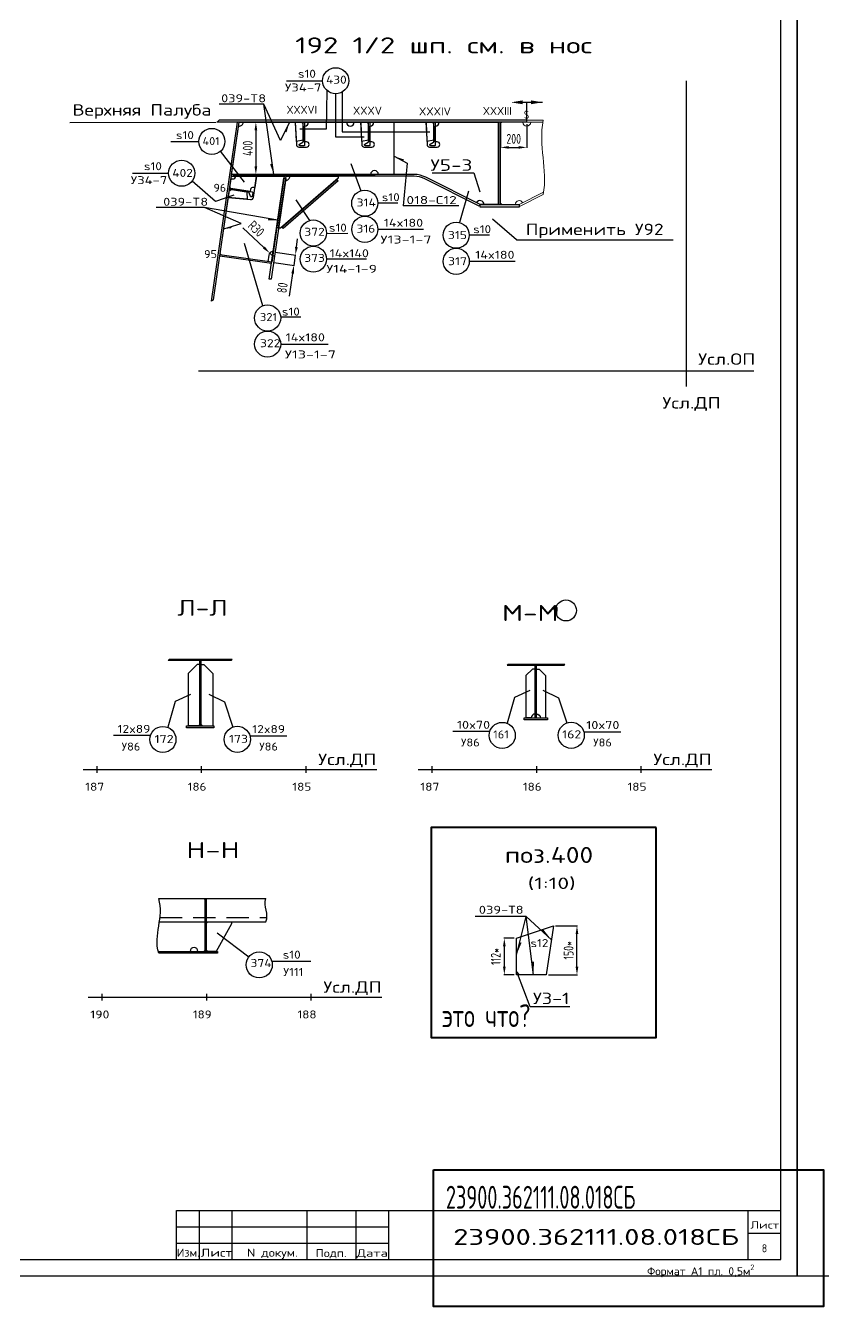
# Model space of a CAD drawing. Header units: millimetres. Extents: x -438477 to 631584, y 118817 to 676146.
# Drawn here: x 317072 to 323177, y 333775 to 343579 of the extents above; entities that cross this region are included whole.
import ezdxf
from ezdxf.enums import TextEntityAlignment as Align

# ---------------------------------------------------------------- set-up
doc = ezdxf.new("R2010")
doc.units = ezdxf.units.MM
for name, pattern in [('AVEVASOLID', [7.5, 7.5]), ('AVEVASOLIDWIDE', [7.5, 7.5]), ('DASHED', [2.546053, 1.697368, -0.848684])]:
    doc.linetypes.add(name, pattern=pattern)
doc.layers.get('Defpoints').update_dxf_attribs({"linetype": 'CONTINUOUS'})
for name, color, linetype in [('-1102', 7, 'CONTINUOUS'), ('20_1', 1, 'CONTINUOUS'), ('20_FORMAT', 140, 'CONTINUOUS'), ('20_POZ', 4, 'CONTINUOUS'), ('20_TEXT', 1, 'CONTINUOUS')]:
    doc.layers.add(name, color=color, linetype=linetype)
doc.styles.add('SIMPLEX', font='simplex.shx', dxfattribs={"width": 0.7})
doc.styles.add('НАДПИСИ_МЕЛК1', font='eskd_win.shx', dxfattribs={"width": 0.8, "height": 4})
doc.dimstyles.new('Lineyny', dxfattribs={"dimscale": 30, "dimtxt": 3, "dimasz": 2.5, "dimexe": 0.18, "dimexo": 0.625, "dimgap": 1, "dimtad": 1, "dimdec": 0, "dimlfac": -1, "dimzin": 0, "dimtxsty": 'SIMPLEX', "dimcen": 0, "dimdle": 0.38, "dimclrd": 2, "dimclre": 2, "dimclrt": 2, "dimadec": 0, "dimazin": 0, "dimtfac": 1, "dimtdec": 0, "dimtmove": 0, "dimatfit": 0, "dimfxl": 1, "dimtolj": 1, "dimtzin": 0, "dimlwd": -1, "dimarcsym": 0})

# ---------------------------------------------------------------- blocks, each defined once
blk = doc.blocks.new('*D118')
at = {"layer": '20_1', "color": 2, "lineweight": -2, "ltscale": 25, "transparency": 16777216}
for p, q in [((320811.7, 336592.7), (320730.8, 336592.7)), ((320811.7, 336312.6), (320730.8, 336312.6))]:
    blk.add_line(p, q, dxfattribs=at)
at = {"layer": '20_1', "color": 2, "ltscale": 25, "transparency": 16777216}
blk.add_line((320735.3, 336530.2), (320735.3, 336375.1), dxfattribs=at)
for points in [[(320745.7, 336530.2), (320724.9, 336530.2), (320735.3, 336592.7)], [(320724.9, 336375.1), (320745.7, 336375.1), (320735.3, 336312.6)]]:
    blk.add_solid(points, dxfattribs=at)
at = {"layer": 'Defpoints', "color": 0, "ltscale": 25, "transparency": 16777216}
for p in [(320827.4, 336592.7), (320735.3, 336312.6), (320827.4, 336312.6)]:
    blk.add_point(p, dxfattribs=at)
at = {"layer": '20_1', "color": 2, "ltscale": 25, "transparency": 16777216, "insert": (320669.9, 336452.6), "char_height": 75, "attachment_point": 5, "rotation": 90, "style": 'SIMPLEX'}
blk.add_mtext('\\A1;112*', dxfattribs=at)
blk = doc.blocks.new('*D119')
at = {"layer": '20_1', "color": 2, "lineweight": -2, "ltscale": 25, "transparency": 16777216}
for p, q in [((321126.7, 336687.6), (321295.8, 336687.6)), ((321072.1, 336312.6), (321295.8, 336312.6))]:
    blk.add_line(p, q, dxfattribs=at)
at = {"layer": '20_1', "color": 2, "ltscale": 25, "transparency": 16777216}
blk.add_line((321291.3, 336375.1), (321291.3, 336625.1), dxfattribs=at)
for points in [[(321301.7, 336625.1), (321280.9, 336625.1), (321291.3, 336687.6)], [(321280.9, 336375.1), (321301.7, 336375.1), (321291.3, 336312.6)]]:
    blk.add_solid(points, dxfattribs=at)
at = {"layer": 'Defpoints', "color": 0, "ltscale": 25, "transparency": 16777216}
for p in [(321111.1, 336687.6), (321291.3, 336687.6), (321056.4, 336312.6)]:
    blk.add_point(p, dxfattribs=at)
at = {"layer": '20_1', "color": 2, "ltscale": 25, "transparency": 16777216, "insert": (321227.2, 336500.1), "char_height": 75, "attachment_point": 5, "rotation": 90, "style": 'SIMPLEX'}
blk.add_mtext('\\A1;150*', dxfattribs=at)
blk = doc.blocks.new('*D123')
at = {"layer": '20_1', "color": 2, "ltscale": 25, "transparency": 16777216}
blk.add_line((318833.9, 342776.7), (318833.9, 342501.7), dxfattribs=at)
at = {"layer": '20_1', "color": 2, "lineweight": -2, "ltscale": 25, "transparency": 16777216}
for p, q in [((318839.2, 342839.2), (318838.4, 342839.2)), ((318839.2, 342439.2), (318838.4, 342439.2))]:
    blk.add_line(p, q, dxfattribs=at)
at = {"layer": '20_1', "color": 2, "ltscale": 25, "transparency": 16777216}
for points in [[(318844.4, 342776.7), (318823.5, 342776.7), (318833.9, 342839.2)], [(318823.5, 342501.7), (318844.4, 342501.7), (318833.9, 342439.2)]]:
    blk.add_solid(points, dxfattribs=at)
at = {"layer": 'Defpoints', "color": 0, "ltscale": 25, "transparency": 16777216}
for p in [(318823.6, 342839.2), (318823.6, 342439.2), (318833.9, 342439.2)]:
    blk.add_point(p, dxfattribs=at)
at = {"layer": '20_1', "color": 2, "ltscale": 25, "transparency": 16777216, "insert": (318771.4, 342639.2), "char_height": 75, "attachment_point": 5, "rotation": 90, "style": 'SIMPLEX'}
blk.add_mtext('\\A1;400', dxfattribs=at)
blk = doc.blocks.new('*D124')
at = {"layer": '20_1', "color": 2, "ltscale": 25, "transparency": 16777216}
for p, q in [((319144.7, 341883.5), (319153.7, 341945.4)), ((319135.7, 341821.7), (319124.2, 341742.5)), ((319115.2, 341680.7), (319089.9, 341507))]:
    blk.add_line(p, q, dxfattribs=at)
at = {"layer": '20_1', "color": 2, "lineweight": -2, "ltscale": 25, "transparency": 16777216}
for p, q in [((318982, 341844.1), (319140.2, 341821)), ((318970.4, 341764.9), (319128.6, 341741.9))]:
    blk.add_line(p, q, dxfattribs=at)
at = {"layer": '20_1', "color": 2, "ltscale": 25, "transparency": 16777216}
for points in [[(319134.4, 341885), (319155, 341882), (319135.7, 341821.7)], [(319125.5, 341679.2), (319104.9, 341682.2), (319124.2, 341742.5)]]:
    blk.add_solid(points, dxfattribs=at)
at = {"layer": 'Defpoints', "color": 0, "ltscale": 25, "transparency": 16777216}
for p in [(318966.5, 341846.3), (318955, 341767.2), (319124.2, 341742.5)]:
    blk.add_point(p, dxfattribs=at)
at = {"layer": '20_1', "color": 2, "ltscale": 25, "transparency": 16777216, "insert": (319036.2, 341571.9), "char_height": 75, "attachment_point": 5, "rotation": 81.71151, "style": 'SIMPLEX'}
blk.add_mtext('\\A1;80', dxfattribs=at)
blk = doc.blocks.new('*D125')
at = {"layer": '20_1', "color": 2, "ltscale": 25, "transparency": 16777216}
for p, q in [((318895, 341880.3), (318735.2, 342031.7)), ((318962.2, 341816.7), (318940.4, 341837.3))]:
    blk.add_line(p, q, dxfattribs=at)
blk.add_solid([(318887.9, 341872.7), (318902.2, 341887.8), (318940.4, 341837.3)], dxfattribs=at)
at = {"layer": '20_1', "color": 2, "ltscale": 25, "transparency": 16777216, "insert": (318836.5, 342024), "char_height": 75, "attachment_point": 5, "rotation": 316.55566, "style": 'SIMPLEX'}
blk.add_mtext('\\A1;R30', dxfattribs=at)
blk = doc.blocks.new('*D142')
at = {"layer": '20_1', "color": 2, "lineweight": -2, "ltscale": 25, "transparency": 16777216}
for p, q in [((320706.9, 342823.6), (320706.9, 342641.9)), ((320906.9, 342823.6), (320906.9, 342641.9))]:
    blk.add_line(p, q, dxfattribs=at)
at = {"layer": '20_1', "color": 2, "ltscale": 25, "transparency": 16777216}
blk.add_line((320769.4, 342646.4), (320844.4, 342646.4), dxfattribs=at)
for points in [[(320769.4, 342656.8), (320769.4, 342636), (320706.9, 342646.4)], [(320844.4, 342636), (320844.4, 342656.8), (320906.9, 342646.4)]]:
    blk.add_solid(points, dxfattribs=at)
at = {"layer": 'Defpoints', "color": 0, "ltscale": 25, "transparency": 16777216}
for p in [(320706.9, 342839.2), (320906.9, 342839.2), (320906.9, 342646.4)]:
    blk.add_point(p, dxfattribs=at)
at = {"layer": '20_1', "color": 2, "ltscale": 25, "transparency": 16777216, "insert": (320806.9, 342711.8), "char_height": 75, "attachment_point": 5, "style": 'SIMPLEX'}
blk.add_mtext('\\A1;200', dxfattribs=at)

msp = doc.modelspace()

# ---------------------------------------------------------------- hatches: boundary and pattern name
at = {"layer": '20_1'}
for points in [[(319056.454, 342768.753), (319068.909, 342761.746), (319090.553, 342839.181)], [(319960.594, 342541.339), (319968.189, 342553.444), (319891.876, 342578.764)], [(318960.331, 342521.292), (318942.623, 342517.651), (318971.804, 342439.197)], [(318927.082, 342089.21), (318928.668, 342101.769), (319001.882, 342089.262)], [(318648.607, 342028.696), (318644.623, 342040.069), (318587.876, 342022.008)], [(321021.616, 336648.374), (321032.84, 336660.694), (321095.538, 336581.027)], [(320850.726, 336561.588), (320866.931, 336557.695), (320827.368, 336464.354)], [(320946.426, 336412.29), (320962.99, 336414.136), (320957.499, 336312.905)]]:
    msp.add_hatch(color=6, dxfattribs=at).paths.add_polyline_path(points)

# ---------------------------------------------------------------- linework, layer by layer
at = {"layer": '-1102', "color": 92, "linetype": 'AVEVASOLID', "lineweight": 0}
msp.add_line((318445.599, 336896.341), (318090.167, 336896.341), dxfattribs=at)
at = {"layer": '20_1', "ltscale": 0.2}
for p, q in [((322129.76, 340815.14), (322129.76, 343156.048)), ((318394.642, 340934.991), (322643.557, 340934.991)), ((317511.85, 337884.584), (319758.361, 337884.584)), ((320076.864, 337884.584), (322323.375, 337884.584)), ((317551.595, 336141.347), (319798.105, 336141.347))]:
    msp.add_line(p, q, dxfattribs=at)
at = {"layer": '20_1', "color": 6}
for p, q in [((318894.042, 342977.339), (318552.881, 342977.339)), ((318971.804, 342439.197), (318894.042, 342977.339)), ((318894.042, 342977.339), (318894.042, 342977.339)), ((320387.992, 342199.528), (319961.732, 342199.528)), ((320903.204, 336759.876), (320512.519, 336759.876)), ((320827.411, 336463.936, -2868.754), (320903.204, 336759.876)), ((321095.925, 336580.864, -2868.754), (320903.204, 336759.876)), ((320957.697, 336312.534), (320903.204, 336759.876))]:
    msp.add_line(p, q, dxfattribs=at)
at = {"layer": '20_1', "color": 0, "ltscale": 25}
for p, q in [((318551.825, 342854.175), (318536.49, 342839.178)), ((318508.925, 341479.988), (318493.26, 341469.495)), ((318162.771, 338719.071), (318170.268, 338727.073)), ((318644.096, 338719.071), (318651.593, 338727.073)), ((320757.505, 338683.614), (320764.32, 338691.614)), ((321192.249, 338683.614), (321199.065, 338691.614)), ((318360.589, 336477.927), (318090.167, 336477.927))]:
    msp.add_line(p, q, dxfattribs=at)
at = {"layer": '20_1', "color": 0, "linetype": 'AVEVASOLID'}
for p, q in [((320906.866, 342854.175), (318551.825, 342854.175)), ((320906.866, 342839.178), (318536.49, 342839.178)), ((320691.876, 342209.173), (320691.876, 342839.178)), ((320706.866, 342209.173), (320706.866, 342839.178)), ((320706.866, 342209.155), (320706.866, 342839.178)), ((320691.876, 342209.167), (320549.371, 342209.167)), ((318953.521, 341757.3), (318557.72, 341814.96)), ((318936.236, 341638.556), (318962.188, 341816.675)), ((318644.096, 338719.071), (318162.771, 338719.071)), ((318651.593, 338727.073), (318170.268, 338727.073)), ((318403.853, 338219.071), (318403.853, 338719.071)), ((318415.852, 338219.071), (318415.852, 338719.071)), ((320970.857, 338279.394), (320970.857, 338683.614)), ((320980.854, 338279.394), (320980.854, 338683.614)), ((318445.599, 336886.447), (318435.589, 336896.341)), ((318445.599, 336500.516), (318445.599, 336896.341)), ((318445.599, 336492.075), (318445.599, 336896.292)), ((318455.597, 336492.075), (318455.597, 336896.292)), ((318086.299, 336492.075), (318445.599, 336492.075)), ((318435.589, 336492.075), (318445.599, 336501.972))]:
    msp.add_line(p, q, dxfattribs=at)
at = {"layer": '20_1', "color": 252, "linetype": 'AVEVASOLID', "lineweight": 0}
for p, q in [((321032.902, 342854.175), (320906.866, 342854.175)), ((320706.866, 342829.175), (320716.876, 342839.178)), ((321030.171, 342839.178), (320906.866, 342839.178)), ((320716.876, 342209.155), (320706.866, 342219.159))]:
    msp.add_line(p, q, dxfattribs=at)
at = {"layer": '20_1', "color": 92, "linetype": 'AVEVASOLIDWIDE', "lineweight": 25}
msp.add_line((318706.866, 342839.178), (318536.49, 342839.178), dxfattribs=at)
at = {"layer": '20_1', "linetype": 'AVEVASOLID'}
for p, q in [((318648.614, 342439.197), (318706.866, 342839.178)), ((320681.866, 342839.178), (320691.876, 342829.175)), ((318646.587, 342425.195), (319050.787, 342425.195)), ((319050.787, 342425.195), (318954.961, 341767.193)), ((318767.51, 342249.383), (318622.93, 342262.744)), ((318630.254, 342313.159), (318641.607, 342321.612)), ((318765.289, 342303.595), (318767.51, 342249.383)), ((318954.961, 341767.193), (318559.161, 341824.853)), ((318569.048, 341823.413), (318560.601, 341834.747)), ((318403.853, 338229.069), (318403.853, 338689.072)), ((318415.852, 338229.069), (318415.852, 338689.072)), ((320970.824, 338309.078), (320970.857, 338653.344)), ((320980.887, 338309.081), (320980.854, 338653.344)), ((318314.851, 338620.072), (318314.851, 338219.071)), ((318504.854, 338620.072), (318504.854, 338219.071)), ((320900.849, 338603.866), (320900.849, 338279.394)), ((321050.849, 338603.866), (321050.849, 338279.394)), ((320827.368, 336592.682), (321111.059, 336687.584)), ((321111.059, 336687.584), (321056.432, 336312.561)), ((320827.368, 336312.561), (320827.368, 336592.682)), ((320852.361, 336312.561), (320827.368, 336337.563)), ((321056.432, 336312.561), (320827.368, 336312.561))]:
    msp.add_line(p, q, dxfattribs=at)
at = {"layer": '20_1', "ltscale": 25}
for p, q in [((318706.866, 342839.181), (320691.876, 342839.181)), ((320691.876, 342209.177), (320691.876, 342839.181)), ((318560.601, 341834.747), (318643.676, 342405.206)), ((320549.371, 342209.177), (320691.876, 342209.177))]:
    msp.add_line(p, q, dxfattribs=at)
at = {"layer": '20_1', "color": 92, "linetype": 'AVEVASOLID', "lineweight": 0}
for p, q in [((318706.866, 342839.178), (320691.876, 342839.178)), ((320706.866, 342839.178), (321030.171, 342839.178)), ((318559.161, 341824.853), (318646.587, 342425.195)), ((318622.93, 342262.744), (318631.695, 342323.053)), ((318631.695, 342323.053), (318765.289, 342303.595)), ((318954.961, 341767.193), (318559.161, 341824.853))]:
    msp.add_line(p, q, dxfattribs=at)
at = {"layer": '20_1', "color": 6, "linetype": 'AVEVASOLID'}
msp.add_line((319891.876, 342439.197), (319891.876, 342839.178), dxfattribs=at)
at = {"layer": '20_1'}
for q in [(320645.611, 342098.158), (322027.471, 341937.716)]:
    msp.add_line((320829.651, 341937.716), q, dxfattribs=at)
at = {"layer": '20_1', "color": 0, "linetype": 'AVEVASOLIDWIDE'}
for p, q in [((320757.505, 338683.614), (321192.249, 338683.614)), ((320764.32, 338691.614), (321199.065, 338691.614)), ((318090.182, 336896.292), (318911.351, 336896.292))]:
    msp.add_line(p, q, dxfattribs=at)
at = {"layer": '20_1', "color": 4}
msp.add_line((318227.063, 334383.858), (319852.063, 334383.858), dxfattribs=at)
at = {"layer": '20_1', "color": 6}
for points in [[(319090.553, 342839.181), (319022.355, 342698.325), (319022.355, 342698.325), (318894.042, 342977.339)], [(319891.876, 342578.764), (319991.686, 342524.517), (319991.686, 342524.517), (319961.732, 342199.528)], [(319001.882, 342089.262), (318440.299, 342185.195), (318440.299, 342185.195), (318071.796, 342185.195)], [(318587.876, 342022.008), (318720.701, 342064.283), (318720.701, 342064.283), (318440.299, 342185.195)]]:
    msp.add_lwpolyline(points, dxfattribs=at)
at = {"layer": '20_1'}
for points in [[(320826.866, 342991.477), (321026.866, 342991.477)], [(320906.866, 342839.184), (320906.866, 342991.477)]]:
    msp.add_lwpolyline(points, dxfattribs=at)
at = {"layer": '20_1', "ltscale": 10}
msp.add_lwpolyline([(317411.435, 342837.234), (318531.3, 342839.168)], dxfattribs=at)
at = {"layer": '20_1', "color": 0, "linetype": 'AVEVASOLIDWIDE'}
for points in [[(318493.26, 341469.495), (318692.73, 342839.178)], [(318508.925, 341479.988), (318706.866, 342839.178)]]:
    msp.add_lwpolyline(points, dxfattribs=at)
at = {"layer": '20_1', "linetype": 'AVEVASOLID'}
for points in [[(319134.869, 342839.178), (319143.877, 342668.127, 0.39888638), (319163.848, 342649.176), (319221.856, 342649.176, 0.99993891), (319221.856, 342689.178), (319206.866, 342689.178), (319206.866, 342809.173, 0.41414613), (319236.871, 342839.178, 0.41414613)], [(319634.869, 342839.178), (319643.877, 342668.127, 0.39888638), (319663.848, 342649.176), (319721.856, 342649.176, 0.99993891), (319721.856, 342689.178), (319706.866, 342689.178), (319706.866, 342809.173, 0.41414613), (319736.871, 342839.178, 0.41414613)], [(320134.869, 342839.178), (320143.877, 342668.127, 0.39888638), (320163.848, 342649.176), (320221.856, 342649.176, 0.99993891), (320221.856, 342689.178), (320206.866, 342689.178), (320206.866, 342809.173, 0.41414613), (320236.871, 342839.178, 0.41414613)], [(318622.906, 342262.689), (318793.487, 342246.997, 0.39873293), (318815.118, 342264.032), (318838.58, 342425.195)], [(318791.338, 342308.917), (318642.901, 342330.536), (318634.429, 342341.876), (318643.658, 342405.206), (318658.599, 342405.206, 0.41399875), (318678.619, 342425.207), (318678.619, 342425.226), (318838.58, 342425.226), (318826.08, 342339.245), (318816.168, 342340.692, 0.41458631), (318793.511, 342323.773), (318791.338, 342308.917)], [(320549.371, 342209.167), (320134.283, 342417.877, 0.11701013), (320044.439, 342439.197), (318648.614, 342439.197)], [(320549.371, 342209.167), (320543.072, 342196.661), (320127.984, 342405.371, 0.11702403), (320044.439, 342425.195), (319741.876, 342425.195), (319741.876, 342439.197)], [(318966.509, 341846.362, 0.41416183), (318932.501, 341820.996), (318925.298, 341771.521)], [(320970.857, 338309.078, 0.41419676), (320940.852, 338279.394), (320900.849, 338279.394)], [(320980.854, 338309.081, -0.41417497), (321010.859, 338279.394), (321050.849, 338279.394)]]:
    msp.add_lwpolyline(points, format="xyb", dxfattribs=at)
for points in [[(319194.878, 342704.175), (319194.878, 342827.179), (319184.869, 342838.177), (319135.87, 342838.177), (319143.487, 342694.177), (319194.878, 342704.175)], [(319694.878, 342704.175), (319694.878, 342827.179), (319684.869, 342838.177), (319635.87, 342838.177), (319643.487, 342694.177), (319694.878, 342704.175)], [(320194.878, 342704.175), (320194.878, 342827.179), (320184.869, 342838.177), (320135.87, 342838.177), (320143.487, 342694.177), (320194.878, 342704.175)], [(319741.876, 342439.197), (319741.876, 342425.195), (318663.628, 342425.195), (318663.628, 342439.197), (319741.876, 342439.197)], [(319048.638, 342410.351), (319062.481, 342408.337), (318976.031, 341814.648), (318962.188, 341816.669), (319048.638, 342410.351)], [(319007.305, 342029.37), (319018.023, 342103.027), (319064.947, 342425.195)], [(319464.947, 342425.195), (319464.947, 342410.193), (319022.149, 342027.209), (319007.305, 342029.37)], [(319453.594, 342400.384), (319462.75, 342389.795), (319042.657, 342026.434), (319033.502, 342037.024), (319453.594, 342400.384)], [(319064.947, 342425.195), (319302.935, 342425.195), (319464.947, 342425.195)], [(320691.876, 342219.171), (320691.656, 342219.165), (320681.866, 342209.167)], [(318403.853, 338689.072), (318383.858, 338689.072), (318314.851, 338620.072)], [(318415.852, 338689.072), (318435.847, 338689.072), (318504.854, 338620.072)], [(320970.857, 338653.344), (320950.849, 338653.344), (320900.849, 338603.866)], [(320980.854, 338653.344), (321000.849, 338653.344), (321050.849, 338603.866)], [(318403.853, 338229.069), (318393.855, 338219.071), (318314.851, 338219.071)], [(318415.852, 338229.069), (318425.85, 338219.071), (318504.854, 338219.071)], [(317615.852, 337909.584), (317615.852, 337859.584)], [(318415.852, 337909.584), (318415.852, 337859.584)], [(319215.852, 337909.584), (319215.852, 337859.584)], [(320180.866, 337909.584), (320180.866, 337859.584)], [(320980.866, 337909.584), (320980.866, 337859.584)], [(321780.866, 337909.584), (321780.866, 337859.584)], [(318465.594, 336718.216), (318648.602, 336718.216), (318648.602, 336703.372), (318530.597, 336492.075), (318465.594, 336492.075), (318455.597, 336501.975), (318455.597, 336708.319), (318465.594, 336718.216)], [(317655.597, 336166.347), (317655.597, 336116.347)], [(318455.597, 336166.347), (318455.597, 336116.347)], [(319255.597, 336166.347), (319255.597, 336116.347)]]:
    msp.add_lwpolyline(points, dxfattribs=at)
at = {"layer": '20_1', "color": 0, "linetype": 'AVEVASOLID'}
for points in [[(319206.866, 342839.178), (319206.866, 342666.174, -0.41398969), (319199.859, 342659.173), (319171.856, 342659.173, -0.7671572), (319168.365, 342672.241), (319192.364, 342686.096, 0.26816344), (319195.855, 342692.157), (319195.855, 342839.178)], [(319706.866, 342839.178), (319706.866, 342666.174, -0.41398969), (319699.859, 342659.173), (319671.856, 342659.173, -0.7671572), (319668.365, 342672.241), (319692.364, 342686.096, 0.26816344), (319695.855, 342692.157), (319695.855, 342839.178)], [(320206.866, 342839.178), (320206.866, 342666.174, -0.41398969), (320199.859, 342659.173), (320171.856, 342659.173, -0.7671572), (320168.365, 342672.241), (320192.364, 342686.096, 0.26816344), (320195.855, 342692.157), (320195.855, 342839.178)], [(318633.013, 342331.976), (318804.205, 342307.043, -0.41450068), (318810.113, 342299.109), (318806.377, 342273.382, -0.76609468), (318792.925, 342271.802), (318782.696, 342297.546, 0.26793015), (318777.203, 342301.886), (318631.695, 342323.071)]]:
    msp.add_lwpolyline(points, format="xyb", dxfattribs=at)
for points in [[(320691.876, 342839.178), (320691.876, 342209.173), (320691.876, 342209.167)], [(320549.371, 342209.173), (320849.371, 342209.173), (320849.371, 342189.178), (320549.371, 342189.178), (320549.371, 342209.173)], [(318936.236, 341638.556), (318962.188, 341816.675), (318976.031, 341814.654), (318950.079, 341636.536), (318936.236, 341638.556)], [(320885.859, 338279.394), (321065.852, 338279.394), (321065.852, 338265.249), (320885.859, 338265.249), (320885.859, 338279.394)], [(318301.997, 338219.071), (318513.423, 338219.071), (318513.423, 338203.071), (318301.997, 338203.071), (318301.997, 338219.071)], [(318095.802, 336718.216), (318911.351, 336718.216)], [(318360.589, 336492.075), (318540.594, 336492.075), (318540.594, 336477.927), (318360.589, 336477.927), (318360.589, 336492.075)]]:
    msp.add_lwpolyline(points, dxfattribs=at)
at = {"layer": '20_1', "color": 4, "ltscale": 0.5}
msp.add_lwpolyline([(320182.802, 342451.034), (320502.441, 342451.034), (320547.253, 342305.098)], dxfattribs=at)
at = {"layer": '20_1', "color": 252, "linetype": 'AVEVASOLID', "lineweight": 0}
msp.add_lwpolyline([(321035.815, 342303.015), (320848.956, 342209.155), (320706.866, 342209.155)], dxfattribs=at)
msp.add_lwpolyline([(321032.902, 342285.883), (320855.254, 342196.643, -0.11664588), (320848.956, 342195.154), (320848.907, 342195.154), (320848.907, 342209.155)], format="xyb", dxfattribs=at)
at = {"layer": '20_1', "color": 30, "lineweight": 40, "ltscale": 25}
for points in [[(321896.977, 337441.005), (320174.369, 337441.005), (320174.369, 335833.8), (321896.977, 335833.8)], [(320194.305, 334819.66), (323176.694, 334819.66), (323176.694, 333774.59), (320194.305, 333774.59)]]:
    msp.add_lwpolyline(points, close=True, dxfattribs=at)
at = {"layer": '20_1', "color": 0, "linetype": 'DASHED', "ltscale": 100}
msp.add_lwpolyline([(318100.107, 336751.2), (318918.645, 336751.2)], dxfattribs=at)
at = {"layer": '20_1', "color": 4, "ltscale": 0.2}
msp.add_lwpolyline([(321237.337, 336066.363), (320932.145, 336066.363), (320836.632, 336322.131)], dxfattribs=at)
at = {"layer": '20_1', "color": 2, "ltscale": 20}
msp.add_circle((321207.007, 339101.834), 80, dxfattribs=at)
at = {"layer": '20_1', "linetype": 'AVEVASOLID'}
for centre, radius, start, end in [((318706.866, 342839.181), 30.003, 261.7149353, 359.9958191), ((319556.866, 342839.184), 30.005, 180.0093231, 359.9906616), ((319741.851, 342439.197), 29.993, 0, 180), ((319064.947, 342425.198), 30.003, 261.7149353, 359.9958191), ((320549.371, 342209.177), 29.991, 359.982666, 153.3167114)]:
    msp.add_arc(centre, radius, start, end, dxfattribs=at)
at = {"layer": '20_1', "color": 252, "linetype": 'AVEVASOLID', "lineweight": 0}
for centre, radius, start, end in [((320906.866, 342839.184), 30.005, 180.0093231, 359.9906616), ((320848.907, 342209.125), 30.002, 26.6758442, 179.9437714)]:
    msp.add_arc(centre, radius, start, end, dxfattribs=at)
at = {"layer": '20_1', "color": 0, "linetype": 'AVEVASOLID'}
msp.add_arc((318360.589, 336491.76), 30, 0.5991719, 179.4008331, dxfattribs=at)
at = {"layer": '20_1', "color": 252, "lineweight": 0, "ltscale": 25}
msp.add_open_spline([(321032.902, 342854.175), (320994.373, 342657.771), (321069.131, 342480.652), (321032.902, 342285.883)], degree=3, dxfattribs=at)
at = {"layer": '20_1', "color": 0, "ltscale": 25}
for points in [[(318090.167, 336477.927), (318047.037, 336620.527), (318135.021, 336751.2), (318090.167, 336896.341)], [(318911.351, 336718.216), (318936.079, 336779.818), (318890.074, 336836.174), (318911.351, 336896.292)]]:
    msp.add_open_spline(points, degree=3, dxfattribs=at)
at = {"layer": '20_1'}
for points in [[(320874.366, 343006.06), (320874.366, 342976.894), (320786.866, 342991.477)], [(320939.366, 343006.06), (320939.366, 342976.894), (321026.866, 342991.477)]]:
    msp.add_solid(points, dxfattribs=at)
at = {"layer": '20_1', "color": 2, "ltscale": 0.2}
msp.add_solid([(321145.078, 339126.611), (321103.335, 339120.816), (321138.906, 339059.854)], dxfattribs=at)
at = {"layer": '20_FORMAT', "color": 7}
for p, q in [((318227.063, 334133.858), (318227.063, 334508.858)), ((318227.063, 334508.858), (322852.063, 334508.858)), ((318402.063, 334133.858), (318402.063, 334508.858)), ((318652.063, 334133.858), (318652.063, 334508.858)), ((319227.063, 334133.858), (319227.063, 334508.858)), ((319602.063, 334133.858), (319602.063, 334508.858)), ((319852.063, 334133.858), (319852.063, 334508.858)), ((322602.063, 334133.858), (322602.063, 334508.858)), ((322602.063, 334333.858), (322852.063, 334333.858)), ((318227.063, 334258.858), (319852.063, 334258.858))]:
    msp.add_line(p, q, dxfattribs=at)
at = {"layer": '20_FORMAT', "color": 4}
for points in [[(301952.063, 334008.858), (322977.063, 334008.858), (322977.063, 348858.858), (301952.063, 348858.858)], [(322977.063, 334008.858), (344002.063, 334008.858), (344002.063, 348858.858), (322977.063, 348858.858)]]:
    msp.add_lwpolyline(points, close=True, dxfattribs=at)
at = {"layer": '20_FORMAT', "color": 7}
msp.add_lwpolyline([(302452.063, 334133.858), (322852.063, 334133.858), (322852.063, 348733.858), (302452.063, 348733.858)], close=True, dxfattribs=at)
at = {"layer": '20_POZ'}
for p, q in [((319068.644, 343156.61), (319344.354, 343156.61)), ((319377.516, 343082.227), (319371.883, 342785.329)), ((319444.354, 343056.61), (319444.354, 342727.184)), ((319493.715, 343069.641), (319493.715, 342765.138)), ((319371.883, 342785.329), (319171.33, 342785.329)), ((319493.715, 342765.138), (320166.455, 342765.138)), ((318183.453, 342691.961), (318397.049, 342691.961)), ((319444.354, 342727.184), (319662.814, 342727.184)), ((318747.017, 342380.234), (318563.818, 342617.517)), ((317890.166, 342448.711), (318165.875, 342448.711)), ((318526.098, 342232.827), (318345.647, 342388.408)), ((318664.879, 342281.898), (318526.098, 342232.827)), ((319921.389, 342219.217), (319767.328, 342219.217)), ((319537.353, 341988.415), (319373.344, 341985.024)), ((320106.346, 342019.104), (319767.686, 342019.104)), ((320117.847, 342019.104), (319767.686, 342019.104)), ((320620.88, 341974.219), (320466.818, 341974.219)), ((319680.621, 341790.715), (319373.516, 341790.715)), ((320805.836, 341774.106), (320467.176, 341774.106)), ((320817.337, 341774.106), (320467.176, 341774.106)), ((319177.697, 341345.98), (319023.635, 341345.98)), ((319387.513, 341136.791), (319023.697, 341136.791)), ((318538.507, 336634.358), (318780.984, 336450.976))]:
    msp.add_line(p, q, dxfattribs=at)
for points in [[(319560.458, 342523.378), (319637.006, 342314.509)], [(320460.978, 342311.172), (320392.702, 342070.811)], [(319140.207, 342244.558), (319243.122, 342085.984)], [(318888.015, 341434.108), (318746.785, 341910.17)], [(318333.139, 338458.621), (318215.971, 338403.61), (318159.036, 338207.135)], [(318473.166, 338460.921), (318593.106, 338402.039), (318658.18, 338209.198)], [(320930.07, 338489.876), (320812.902, 338434.865), (320755.967, 338238.39)], [(321028.693, 338492.176), (321148.632, 338433.294), (321213.707, 338240.452)], [(318026.229, 338143.51), (317744.318, 338143.51)], [(320623.16, 338174.765), (320341.249, 338174.765)], [(321626.113, 338171.367), (321344.202, 338171.367)], [(319070.586, 338140.113), (318788.675, 338140.113)], [(319253.898, 336413.995), (318956.21, 336413.995)]]:
    msp.add_lwpolyline(points, dxfattribs=at)
for centre in [(319444.354, 343156.61), (318497.049, 342691.961), (318265.875, 342448.711), (319667.328, 342219.217), (319273.516, 341990.715), (319667.686, 342019.104), (320366.818, 341974.219), (319273.516, 341790.715), (320367.176, 341774.106), (318923.774, 341340.72), (318923.774, 341140.72), (320719.474, 338145.286), (321247.395, 338146.298), (318122.543, 338114.032), (318691.868, 338115.043), (318859.404, 336388.925)]:
    msp.add_circle(centre, 100, dxfattribs=at)

# ---------------------------------------------------------------- texts
at = {"layer": '20_1', "color": 6, "ltscale": 20, "style": 'SIMPLEX'}
for s, p, p2 in [('039-T8', (318567.996, 342991.607), (318912.163, 342991.607)), ('039-T8', (318124.531, 342199.534), (318468.698, 342199.534)), ('018-С12', (319986.047, 342212.646), (320371.047, 342212.646))]:
    msp.add_text(s, height=61.25, dxfattribs=at).set_placement(p, p2, align=Align.ALIGNED)
at = {"layer": '20_1', "ltscale": 3, "style": 'SIMPLEX'}
for s, height, p, p2 in [('Верхняя Палуба', 87.5, (317431.092, 342889.488), (318493.592, 342889.488)), ('S', 61.25, (320884.794, 342866.108), (320925.627, 342866.108)), (' У5-3', 87.5, (320094.792, 342466.961), (320490.625, 342466.961)), ('Применить У92', 87.5, (320899.9, 341974.793), (321954.067, 341974.793)), ('Усл.ОП', 87.5, (322218.437, 340982.32), (322655.937, 340982.32)), ('Усл.ДП', 87.5, (321945.174, 340647.181), (322391.007, 340647.181)), ('Усл.ДП', 87.5, (319310.582, 337918.111), (319756.415, 337918.111)), ('Усл.ДП', 87.5, (321875.596, 337918.111), (322321.429, 337918.111)), ('Усл.ДП', 87.5, (319350.326, 336174.874), (319796.16, 336174.874)), ('У3-1', 87.5, (320954.394, 336088.488), (321233.56, 336088.488))]:
    msp.add_text(s, height=height, dxfattribs=at).set_placement(p, p2, align=Align.ALIGNED)
at = {"layer": '20_1', "style": 'SIMPLEX'}
for s, p, p2 in [('96', (318509.624, 342306.572), (318605.874, 342306.572)), ('95', (318437.438, 341798.827), (318536.605, 341798.827)), ('187', (317527.162, 337721.798), (317672.995, 337721.798)), ('186', (318312.574, 337721.798), (318455.491, 337721.798)), ('185', (319112.574, 337721.798), (319258.408, 337721.798)), ('187', (320092.176, 337721.798), (320238.009, 337721.798)), ('186', (320877.588, 337721.798), (321020.505, 337721.798)), ('185', (321677.588, 337721.798), (321823.422, 337721.798)), ('s12', (320935.324, 336524.87), (321072.407, 336524.87)), ('190', (317566.906, 335978.561), (317712.739, 335978.561)), ('189', (318352.319, 335978.561), (318495.235, 335978.561)), ('188', (319152.319, 335978.561), (319298.152, 335978.561))]:
    msp.add_text(s, height=61.25, dxfattribs=at).set_placement(p, p2, align=Align.ALIGNED)
at = {"layer": '20_1', "color": 6, "style": 'SIMPLEX'}
msp.add_text(' 039-Т8', height=61.25, dxfattribs=at).set_placement((320488.974, 336779.93), (320882.724, 336779.93), align=Align.ALIGNED)
at = {"layer": '20_1', "color": 30, "lineweight": 40, "ltscale": 25, "style": 'SIMPLEX', "width": 0.7}
msp.add_text('это что?', height=175, dxfattribs=at).set_placement((320257.782, 335912.456))
at = {"layer": '20_1', "ltscale": 25, "insert": (321827.792, 334095.108), "char_height": 61.25, "width": 1040.38856, "attachment_point": 1, "style": 'SIMPLEX'}
msp.add_mtext('\\A1;{\\C0;\\W1;Формат А1 пл. 0,5м{\\H0.70x;\\S2^ ;}}', dxfattribs=at)
at = {"layer": '20_FORMAT', "color": 7, "lineweight": 20, "style": 'НАДПИСИ_МЕЛК1', "width": 0.8}
msp.add_text('23900.362111.08.018СБ', height=175, dxfattribs=at).set_placement((320288.325, 334522.637))
at = {"layer": '20_POZ', "style": 'SIMPLEX'}
for s, p, p2 in [('s10', (319156.115, 343179.634), (319293.199, 343179.634)), ('430', (319371.368, 343134.152), (319528.868, 343134.152)), ('У34-7', (319056.012, 343074.329), (319336.012, 343074.329)), ('s10', (318222.612, 342709.81), (318359.695, 342709.81)), ('401', (318425.467, 342663.89), (318556.717, 342663.89)), ('s10', (317977.637, 342471.735), (318114.72, 342471.735)), ('402', (318194.293, 342420.64), (318351.793, 342420.64)), ('У34-7', (317876.13, 342365.027), (318156.13, 342365.027)), ('s10', (319797.685, 342234.446), (319934.769, 342234.446)), ('314', (319604.167, 342193.953), (319752.917, 342193.953)), ('14x180', (319813.151, 342038.645), (320113.568, 342038.645)), ('372', (319204.039, 341969.662), (319361.539, 341969.662)), ('s10', (319392.947, 342001.088), (319530.031, 342001.088)), ('316', (319604.525, 341993.84), (319747.442, 341993.84)), ('У13-1-7', (319787.227, 341910.482), (320178.06, 341910.482)), ('315', (320303.658, 341944.744), (320449.491, 341944.744)), ('s10', (320497.176, 341989.448), (320634.259, 341989.448)), ('14x140', (319398.545, 341805.364), (319698.961, 341805.364)), ('373', (319204.039, 341769.662), (319361.539, 341769.662)), ('317', (320304.015, 341744.631), (320449.849, 341744.631)), ('14x180', (320512.642, 341793.647), (320813.058, 341793.647)), ('У14-1-9', (319373.155, 341686.225), (319761.072, 341686.225)), ('321', (318864.824, 341316.859), (318996.074, 341316.859)), ('s10', (319033.29, 341358.653), (319170.374, 341358.653)), ('14x180', (319061.894, 341161.791), (319362.311, 341161.791)), ('322', (318864.824, 341116.859), (319022.324, 341116.859)), ('У13-1-7', (319055.86, 341030.705), (319446.693, 341030.705)), ('10x70', (320372.524, 338195.735), (320626.274, 338195.735)), ('10x70', (321361.97, 338194.063), (321615.72, 338194.063)), ('12x89', (317775.593, 338164.48), (318026.427, 338164.48)), ('172', (318058.678, 338087.255), (318204.511, 338087.255)), ('173', (318628.003, 338088.266), (318773.836, 338088.266)), ('12x89', (318806.443, 338162.808), (319057.277, 338162.808)), ('161', (320650.345, 338122.018), (320769.928, 338122.018)), ('162', (321178.266, 338123.03), (321324.099, 338123.03)), ('У86', (317806.78, 338029.121), (317949.696, 338029.121)), ('У86', (318859.762, 338029.174), (319002.679, 338029.174)), ('У86', (320403.711, 338060.375), (320546.627, 338060.375)), ('У86', (321415.289, 338060.429), (321558.206, 338060.429)), ('s10', (319039.768, 336436.115), (319176.851, 336436.115)), ('374', (318793.433, 336371.974), (318953.849, 336371.974)), ('У111', (319043.68, 336303.631), (319198.263, 336303.631))]:
    msp.add_text(s, height=61.25, dxfattribs=at).set_placement(p, p2, align=Align.ALIGNED)
at = {"layer": '20_TEXT', "color": 7, "lineweight": -2, "style": 'SIMPLEX'}
for s, height, p, p2 in [('192 1/2 шп. см. в нос', 122.5, (319134.914, 343366.212), (321404.081, 343366.212)), ('поз.400', 122.5, (320738.547, 337168.826), (321415.214, 337168.826)), ('(1:10)', 87.5, (320914.515, 336969.567), (321281.182, 336969.567))]:
    msp.add_text(s, height=height, dxfattribs=at).set_placement(p, p2, align=Align.ALIGNED)
at = {"layer": '20_TEXT', "color": 4, "style": 'SIMPLEX'}
for s, p, p2 in [('XXXVI', (319068.657, 342903.518), (319301.991, 342903.518)), ('XXXV', (319577.167, 342897.26), (319798.833, 342897.26)), ('XXXIV', (320081.618, 342891.132), (320326.618, 342891.132)), ('XXXIII', (320570.927, 342894.838), (320792.594, 342894.838))]:
    msp.add_text(s, height=61.25, dxfattribs=at).set_placement(p, p2, align=Align.ALIGNED)
at = {"layer": '20_TEXT', "color": 7, "style": 'SIMPLEX'}
for s, p, p2 in [('Л-Л', (318233.254, 339060.662), (318618.254, 339060.662)), ('М-М', (320717.996, 339021.507), (321149.662, 339021.507)), ('Н-Н', (318301.668, 337206.35), (318710.002, 337206.35))]:
    msp.add_text(s, height=122.5, dxfattribs=at).set_placement(p, p2, align=Align.ALIGNED)
at = {"layer": '20_TEXT', "color": 0, "style": 'SIMPLEX'}
for s, height, p, p2 in [('Лист', 55.2306, (322618.197, 334370.155), (322839.119, 334370.155)), ('8', 61.25, (322705.565, 334188.587), (322746.398, 334188.587)), ('Изм.', 61.25, (318228.995, 334154.834), (318403.995, 334154.834)), ('Лист', 61.25, (318411.265, 334154.834), (318656.265, 334154.834)), ('N докум.', 61.25, (318766.692, 334154.834), (319154.608, 334154.834)), ('Подп.', 61.25, (319292.223, 334151.771), (319528.473, 334151.771)), ('Дата', 55.6923, (319605.395, 334154.82), (319844.076, 334154.82))]:
    msp.add_text(s, height=height, dxfattribs=at).set_placement(p, p2, align=Align.ALIGNED)
at = {"layer": '20_TEXT', "color": 7, "lineweight": 20, "style": 'SIMPLEX'}
msp.add_text('23900.362111.08.018СБ', height=122.5, dxfattribs=at).set_placement((320343.908, 334244.809), (322531.408, 334244.809), align=Align.ALIGNED)

# ---------------------------------------------------------------- dimensions: what is measured, and where the dimension line sits
at = {"layer": '20_1', "ltscale": 25}
for base, p1, p2, angle, override, picture, middle in [((318833.947, 342439.197), (318823.596, 342839.181), (318823.596, 342439.197), 90, {"dimscale": 25}, '*D123', (318771.447, 342639.189)), ((319124.192, 341742.54), (318966.509, 341846.344), (318954.978, 341767.191), 261.7115066, {"dimscale": 25, "dimlfac": 1}, '*D124', (319036.18, 341571.946))]:
    dim = msp.add_linear_dim(base=base, p1=p1, p2=p2, angle=angle, dimstyle='Lineyny', override=override, dxfattribs=at)
    dim.commit()
    dim.dimension.update_dxf_attribs({"geometry": picture, "text_midpoint": middle})
dim = msp.add_linear_dim(base=(320906.866, 342646.39), p1=(320706.866, 342839.178), p2=(320906.866, 342839.184), dimstyle='Lineyny', override={"dimscale": 25}, dxfattribs=at)
dim.commit()
dim.dimension.update_dxf_attribs({"geometry": '*D142', "text_midpoint": (320806.866, 342711.795)})
dim = msp.add_radius_dim(center=(318962.19, 341816.672), mpoint=(318940.407, 341837.303), dimstyle='Lineyny', override={"dimscale": 25, "dimlfac": 1, "dimtmove": 1}, dxfattribs=at)
dim.commit()
dim.dimension.update_dxf_attribs({"geometry": '*D125', "text_midpoint": (318792.43, 341977.455), "dimtype": 164})
for base, p1, p2, text, picture, middle in [((321291.297, 336687.584), (321056.432, 336312.561), (321111.059, 336687.584), '150*', '*D119', (321227.243, 336500.073)), ((320735.318, 336312.561), (320827.368, 336592.682), (320827.368, 336312.561), '112*', '*D118', (320669.913, 336452.622))]:
    dim = msp.add_linear_dim(base=base, p1=p1, p2=p2, angle=90, text=text, dimstyle='Lineyny', override={"dimscale": 25}, dxfattribs=at)
    dim.commit()
    dim.dimension.update_dxf_attribs({"geometry": picture, "text_midpoint": middle})

doc.saveas('drawing.dxf')
